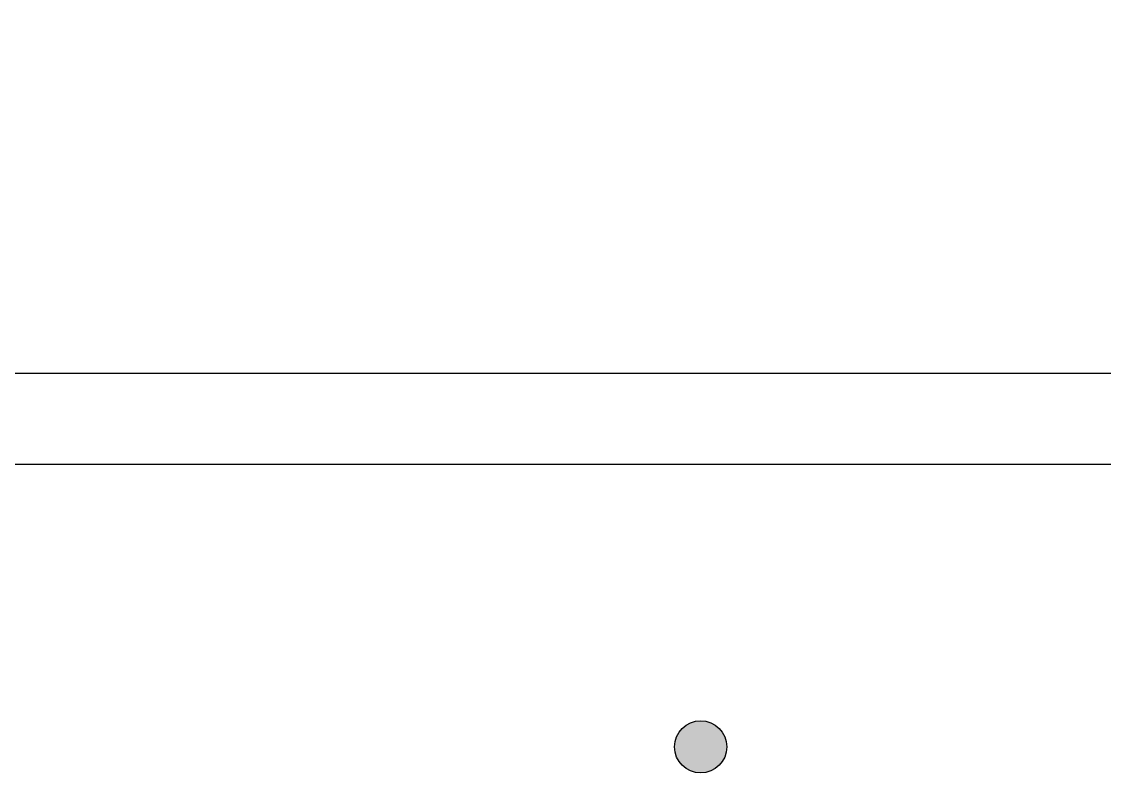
# Model space of a CAD drawing. Extents: x 0 to 1025, y -1312 to 297.
# Drawn here: x 384.78 to 396.65, y 78.36 to 86.69 of the extents above; entities that cross this region are included whole.
import ezdxf
from ezdxf.enums import TextEntityAlignment as Align

# ---------------------------------------------------------------- set-up
doc = ezdxf.new("R2010")
doc.units = 0
doc.header["$LTSCALE"] = 6
doc.header["$MEASUREMENT"] = 0
doc.layers.get('0').update_dxf_attribs({"linetype": 'CONTINUOUS'})
for name, color, linetype in [('T25', 1, 'CONTINUOUS'), ('TBLK18', 4, 'CONTINUOUS'), ('TBLK25', 1, 'CONTINUOUS'), ('TBLK35', 3, 'CONTINUOUS'), ('TBLK50', 7, 'CONTINUOUS')]:
    doc.layers.add(name, color=color, linetype=linetype)
doc.layers.add('yellow', color=7, linetype='CONTINUOUS', true_color=0xfcd900)
doc.styles.add('ISO', font='iso3098b.shx')

# ---------------------------------------------------------------- blocks, each defined once
blk = doc.blocks.new('MR logo')
at = {"layer": 'TBLK18'}
h = blk.add_hatch(color=256, dxfattribs=at)
edge = h.paths.add_edge_path()
edge.add_spline(control_points=[(19.689, -6.849), (19.689, -7.163), (19.947, -7.421), (20.261, -7.421), (20.261, -7.421), (20.576, -7.421), (20.834, -7.163), (20.834, -6.849), (20.834, -6.849), (20.834, -6.534), (20.576, -6.276), (20.261, -6.276), (20.261, -6.276), (19.947, -6.276), (19.689, -6.534), (19.689, -6.849)], knot_values=[0, 0, 0, 0, 0.25, 0.25, 0.25, 0.25, 0.5, 0.5, 0.5, 0.5, 0.75, 0.75, 0.75, 0.75, 1, 1, 1, 1], degree=3, periodic=0)
blk.add_open_spline([(19.689, -6.849), (19.689, -7.163), (19.947, -7.421), (20.261, -7.421), (20.261, -7.421), (20.576, -7.421), (20.834, -7.163), (20.834, -6.849), (20.834, -6.849), (20.834, -6.534), (20.576, -6.276), (20.261, -6.276), (20.261, -6.276), (19.947, -6.276), (19.689, -6.534), (19.689, -6.849)], degree=3, knots=[0, 0, 0, 0, 0.25, 0.25, 0.25, 0.25, 0.5, 0.5, 0.5, 0.5, 0.75, 0.75, 0.75, 0.75, 1, 1, 1, 1], dxfattribs=at)
blk = doc.blocks.new('a3_in_vtblk std dwg')
at = {"layer": 'TBLK35'}
blk.add_line((352.5, 82.841), (410.5, 82.841), dxfattribs=at)
at = {"layer": 'TBLK50'}
blk.add_lwpolyline([(409.5, 40.5), (409.5, 79.341, 0.414214), (407, 81.841), (356, 81.841, 0.414214), (353.5, 79.341), (353.5, 40.5, 0.414214), (356, 38), (407, 38, 0.414214)], format="xyb", close=True, dxfattribs=at)
at = {"xscale": 0.5, "yscale": 0.5}
blk.add_blockref('MR logo', (382.095, 82.171), dxfattribs=at)
at = {"layer": 'TBLK18', "style": 'ISO'}
blk.add_attdef('MR_DIRECTORATE', text='', height=1.5, dxfattribs=at).set_placement((381.5, 68.119), align=Align.CENTER)
for tag, p in [('STREET_NAME', (355.514, 62.1)), ('SUBURB_POSTCODE', (388.488, 62.1)), ('TELEPHONE_NO.', (368.306, 59.836)), ('FAX_NO.', (393.555, 59.836))]:
    blk.add_attdef(tag, p, '', height=1.5, dxfattribs=at)
at = {"layer": 'TBLK25', "style": 'ISO'}
for tag, height, p in [('MR_BRANCH', 2, (381.5, 65.199)), ('ROAD_SECTION', 1.75, (384.5, 29.162)), ('SLK', 1.75, (384.5, 26.108)), ('CHAINAGE', 1.75, (384.5, 19.205))]:
    blk.add_attdef(tag, text='', height=height, dxfattribs=at).set_placement(p, align=Align.CENTER)
for tag, p, height in [('FILE_NUMBER', (371.773, 54.237), 2.5), ('DESIGNED_/_DRAWN', (371.773, 49.487), 2), ('VERIFIED', (371.773, 44.487), 2), ('APPROVED', (371.773, 39.487), 2), ('LOCAL_AUTHORITY', (370.48, 16.733), 1.25)]:
    blk.add_attdef(tag, p, '', height=height, dxfattribs=at)
at = {"layer": 'TBLK35', "style": 'ISO', "width": 0.9}
for tag, p in [('ROAD_PROJECT&NUMBER', (384.5, 32.231)), ('DRAWING_DESCRIPTION', (384.5, 22.288))]:
    blk.add_attdef(tag, text='', height=2.5, dxfattribs=at).set_placement(p, align=Align.CENTER)
at = {"layer": 'TBLK50', "style": 'ISO'}
blk.add_attdef('MRWA_DRG_NUMBER', (356.288, 6.085), '', height=5, dxfattribs=at)

msp = doc.modelspace()

# ---------------------------------------------------------------- hatches: boundary and pattern name
at = {"layer": 'yellow'}
h = msp.add_hatch(color=256, dxfattribs=at)
h.paths.add_polyline_path([(383.1671748, 127.0477901), (383.1413991, 127.0477901)], flags=16)
edge = h.paths.add_edge_path(flags=17)
edge.add_line((373.8105929, 111.6339169), (373.8105929, 127.0477901))
edge.add_line((373.8105929, 127.0477901), (383.1671748, 127.0477901))
edge.add_line((384.9199229, 126.6869302), (383.1671748, 127.0477901))
edge.add_line((384.9199229, 126.6869302), (386.4664654, 125.733229))
edge.add_line((386.4664654, 125.733229), (387.5490451, 124.2897894))
edge.add_line((387.5490451, 124.2897894), (388.5542977, 121.0420502))
edge.add_line((388.5542977, 121.0420502), (388.5542977, 117.6396568))
edge.add_line((388.5542977, 117.6396568), (387.5490451, 114.3919176))
edge.add_line((387.5490451, 114.3919176), (386.4664654, 112.948478))
edge.add_line((386.4664654, 112.948478), (384.9199229, 111.9947768))
edge.add_line((384.9199229, 111.9947768), (383.1671748, 111.6339169))
edge.add_line((383.1671748, 111.6339169), (373.8105929, 111.6339169))
h.paths.add_polyline_path([(383.1413991, 134.728951), (383.1671748, 134.728951)], flags=16)
edge = h.paths.add_edge_path()
edge.add_line((373.8105929, 79.7493665), (366.1294321, 79.7493665))
edge.add_line((366.1294321, 79.7493665), (366.1294321, 134.728951))
edge.add_line((366.1294321, 134.728951), (383.1671748, 134.728951))
edge.add_line((386.4664654, 134.2907639), (383.1671748, 134.728951))
edge.add_line((386.4664654, 134.2907639), (389.5595503, 132.9504271))
edge.add_line((389.5595503, 132.9504271), (392.1886725, 130.8625948))
edge.add_line((392.1886725, 130.8625948), (394.1476263, 128.1303698))
edge.add_line((394.1476263, 128.1303698), (395.5395145, 124.7537521))
edge.add_line((395.5395145, 124.7537521), (396.2612343, 121.1709287))
edge.add_line((396.2612343, 121.1709287), (396.2612343, 117.5107783))
edge.add_line((396.2612343, 117.5107783), (395.5395145, 113.9279549))
edge.add_line((395.5395145, 113.9279549), (394.1476263, 110.5513372))
edge.add_line((394.1476263, 110.5513372), (392.1886725, 107.8191122))
edge.add_line((392.1886725, 107.8191122), (389.5595503, 105.7312799))
edge.add_line((389.5595503, 105.7312799), (386.4664654, 104.3909431))
edge.add_line((386.4664654, 104.3909431), (383.1671748, 103.952756))
edge.add_line((383.1671748, 103.952756), (373.8105929, 103.952756))
edge.add_line((373.8105929, 103.952756), (373.8105929, 79.7493665))
edge = h.paths.add_edge_path()
edge.add_line((373.8105929, 127.0477901), (373.7848172, 127.0477901))
edge.add_line((387.5490451, 114.3919176), (387.5232694, 114.3919176))
edge.add_line((387.5490451, 124.2897894), (387.5232694, 124.2897894))
edge.add_line((366.1294321, 79.7493665), (366.1036563, 79.7493665))
edge.add_line((394.1476263, 110.5513372), (394.1218506, 110.5513372))
edge.add_line((394.1476263, 128.1303698), (394.1218506, 128.1303698))
h = msp.add_hatch(color=256, dxfattribs=at)
h.paths.add_polyline_path([(383.1671748, 127.0477901), (383.1413991, 127.0477901)], flags=16)
edge = h.paths.add_edge_path(flags=17)
edge.add_line((373.8105929, 111.6339169), (373.8105929, 127.0477901))
edge.add_line((373.8105929, 127.0477901), (383.1671748, 127.0477901))
edge.add_line((384.9199229, 126.6869302), (383.1671748, 127.0477901))
edge.add_line((384.9199229, 126.6869302), (386.4664654, 125.733229))
edge.add_line((386.4664654, 125.733229), (387.5490451, 124.2897894))
edge.add_line((387.5490451, 124.2897894), (388.5542977, 121.0420502))
edge.add_line((388.5542977, 121.0420502), (388.5542977, 117.6396568))
edge.add_line((388.5542977, 117.6396568), (387.5490451, 114.3919176))
edge.add_line((387.5490451, 114.3919176), (386.4664654, 112.948478))
edge.add_line((386.4664654, 112.948478), (384.9199229, 111.9947768))
edge.add_line((384.9199229, 111.9947768), (383.1671748, 111.6339169))
edge.add_line((383.1671748, 111.6339169), (373.8105929, 111.6339169))
h.paths.add_polyline_path([(383.1413991, 134.728951), (383.1671748, 134.728951)], flags=16)
edge = h.paths.add_edge_path()
edge.add_line((373.8105929, 79.7493665), (366.1294321, 79.7493665))
edge.add_line((366.1294321, 79.7493665), (366.1294321, 134.728951))
edge.add_line((366.1294321, 134.728951), (383.1671748, 134.728951))
edge.add_line((386.4664654, 134.2907639), (383.1671748, 134.728951))
edge.add_line((386.4664654, 134.2907639), (389.5595503, 132.9504271))
edge.add_line((389.5595503, 132.9504271), (392.1886725, 130.8625948))
edge.add_line((392.1886725, 130.8625948), (394.1476263, 128.1303698))
edge.add_line((394.1476263, 128.1303698), (395.5395145, 124.7537521))
edge.add_line((395.5395145, 124.7537521), (396.2612343, 121.1709287))
edge.add_line((396.2612343, 121.1709287), (396.2612343, 117.5107783))
edge.add_line((396.2612343, 117.5107783), (395.5395145, 113.9279549))
edge.add_line((395.5395145, 113.9279549), (394.1476263, 110.5513372))
edge.add_line((394.1476263, 110.5513372), (392.1886725, 107.8191122))
edge.add_line((392.1886725, 107.8191122), (389.5595503, 105.7312799))
edge.add_line((389.5595503, 105.7312799), (386.4664654, 104.3909431))
edge.add_line((386.4664654, 104.3909431), (383.1671748, 103.952756))
edge.add_line((383.1671748, 103.952756), (373.8105929, 103.952756))
edge.add_line((373.8105929, 103.952756), (373.8105929, 79.7493665))
edge = h.paths.add_edge_path()
edge.add_line((373.8105929, 127.0477901), (373.7848172, 127.0477901))
edge.add_line((387.5490451, 114.3919176), (387.5232694, 114.3919176))
edge.add_line((387.5490451, 124.2897894), (387.5232694, 124.2897894))
edge.add_line((366.1294321, 79.7493665), (366.1036563, 79.7493665))
edge.add_line((394.1476263, 110.5513372), (394.1218506, 110.5513372))
edge.add_line((394.1476263, 128.1303698), (394.1218506, 128.1303698))

# ---------------------------------------------------------------- block references
at = {"layer": 'T25'}
msp.add_blockref('a3_in_vtblk std dwg', (0.0000004, -0.0000002), dxfattribs=at)

doc.saveas('drawing.dxf')
